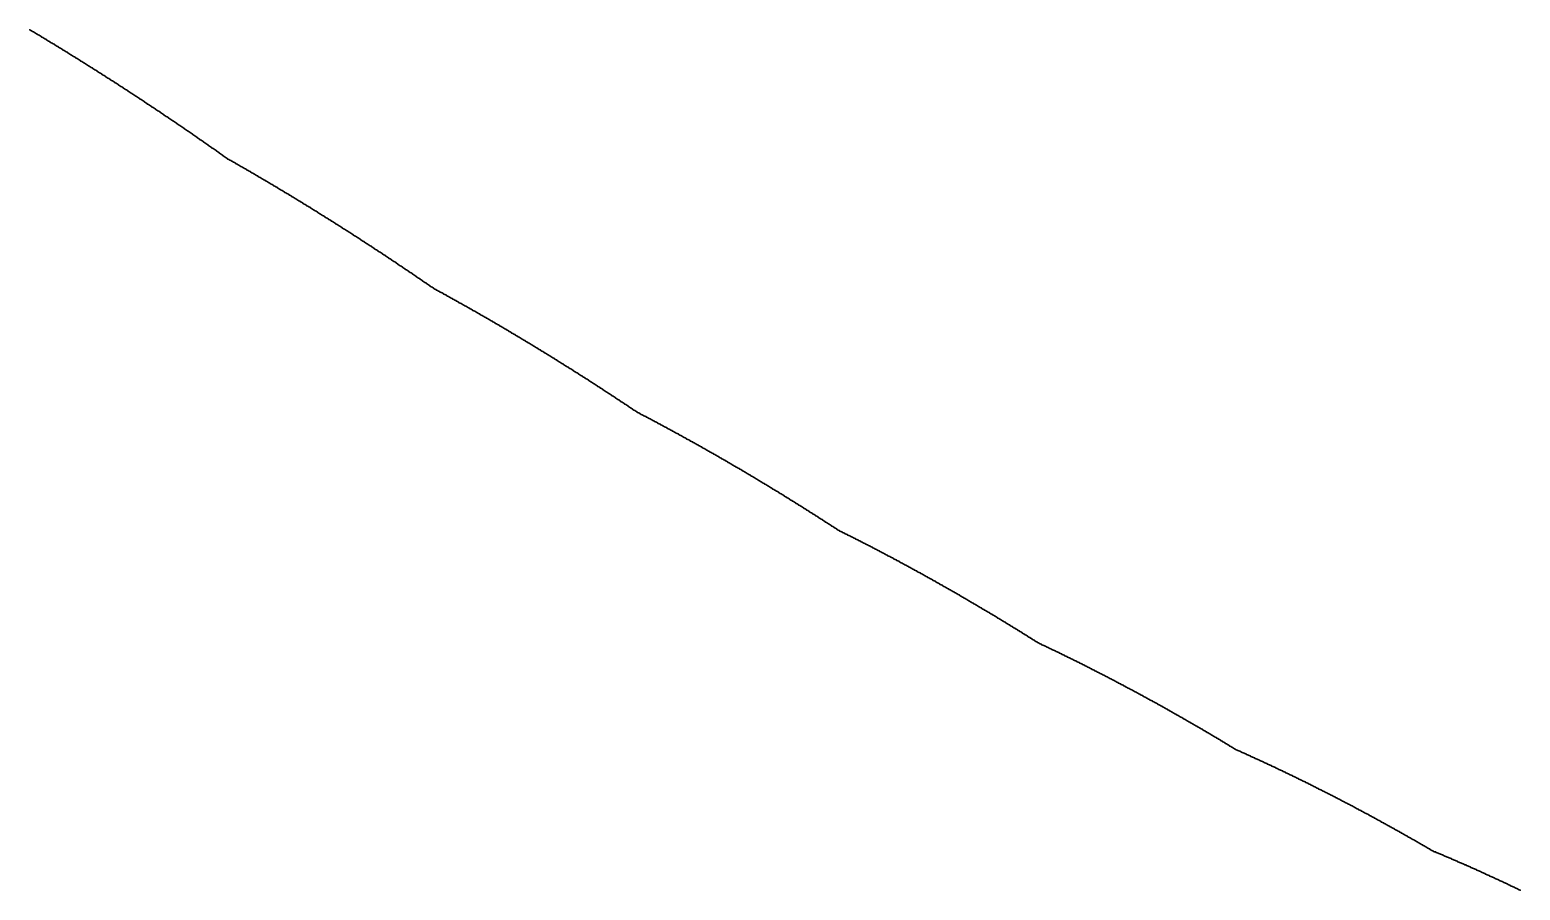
# Model space of a CAD drawing. Header units: metres. Extents: x 0 to 360, y 49 to 117.
# Drawn here: x 78.76 to 90, y 68.32 to 74.8 of the extents above; entities that cross this region are included whole.
import ezdxf

# ---------------------------------------------------------------- set-up
doc = ezdxf.new("R2010")
doc.units = ezdxf.units.M

msp = doc.modelspace()

# ---------------------------------------------------------------- linework, layer by layer
for p in [(78.761, 74.802), (78.768, 74.798), (78.775, 74.794), (78.782, 74.79), (78.789, 74.786), (78.796, 74.782), (78.804, 74.777), (78.811, 74.773), (78.818, 74.769), (78.825, 74.765), (78.832, 74.761), (78.839, 74.756), (78.846, 74.752), (78.853, 74.748), (78.86, 74.744), (78.867, 74.739), (78.874, 74.735), (78.881, 74.731), (78.888, 74.727), (78.895, 74.722), (78.902, 74.718), (78.909, 74.714), (78.916, 74.71), (78.923, 74.705), (78.93, 74.701), (78.937, 74.697), (78.944, 74.693), (78.951, 74.688), (78.958, 74.684), (78.965, 74.68), (78.972, 74.676), (78.979, 74.671), (78.986, 74.667), (78.993, 74.663), (79, 74.658), (79.007, 74.654), (79.014, 74.65), (79.021, 74.646), (79.028, 74.641), (79.035, 74.637), (79.042, 74.633), (79.049, 74.628), (79.056, 74.624), (79.063, 74.62), (79.07, 74.615), (79.077, 74.611), (79.084, 74.607), (79.091, 74.602), (79.098, 74.598), (79.105, 74.594), (79.112, 74.589), (79.119, 74.585), (79.126, 74.581), (79.133, 74.576), (79.14, 74.572), (79.147, 74.567), (79.154, 74.563), (79.161, 74.559), (79.168, 74.554), (79.175, 74.55), (79.182, 74.545), (79.189, 74.541), (79.196, 74.537), (79.203, 74.532), (79.21, 74.528), (79.217, 74.524), (79.224, 74.519), (79.231, 74.515), (79.238, 74.51), (79.245, 74.506), (79.252, 74.501), (79.259, 74.497), (79.266, 74.493), (79.273, 74.488), (79.28, 74.484), (79.287, 74.479), (79.294, 74.475), (79.301, 74.47), (79.308, 74.466), (79.315, 74.461), (79.322, 74.457), (79.329, 74.453), (79.336, 74.448), (79.343, 74.444), (79.35, 74.439), (79.357, 74.435), (79.364, 74.43), (79.371, 74.426), (79.378, 74.421), (79.385, 74.417), (79.392, 74.412), (79.399, 74.408), (79.406, 74.403), (79.413, 74.399), (79.42, 74.394), (79.427, 74.39), (79.434, 74.385), (79.441, 74.381), (79.448, 74.376), (79.455, 74.372), (79.462, 74.367), (79.469, 74.363), (79.476, 74.358), (79.483, 74.353), (79.49, 74.349), (79.497, 74.344), (79.504, 74.34), (79.511, 74.335), (79.518, 74.331), (79.525, 74.326), (79.532, 74.322), (79.539, 74.317), (79.546, 74.312), (79.553, 74.308), (79.56, 74.303), (79.567, 74.299), (79.574, 74.294), (79.581, 74.29), (79.588, 74.285), (79.595, 74.28), (79.602, 74.276), (79.609, 74.271), (79.616, 74.267), (79.623, 74.262), (79.63, 74.257), (79.636, 74.253), (79.643, 74.248), (79.65, 74.243), (79.657, 74.239), (79.664, 74.234), (79.671, 74.23), (79.678, 74.225), (79.685, 74.22), (79.692, 74.216), (79.699, 74.211), (79.706, 74.206), (79.713, 74.202), (79.72, 74.197), (79.727, 74.192), (79.734, 74.188), (79.741, 74.183), (79.748, 74.178), (79.755, 74.174), (79.762, 74.169), (79.769, 74.164), (79.776, 74.16), (79.783, 74.155), (79.79, 74.15), (79.797, 74.146), (79.804, 74.141), (79.811, 74.136), (79.818, 74.132), (79.825, 74.127), (79.832, 74.122), (79.839, 74.117), (79.846, 74.113), (79.853, 74.108), (79.86, 74.103), (79.867, 74.099), (79.873, 74.094), (79.88, 74.089), (79.887, 74.084), (79.894, 74.08), (79.901, 74.075), (79.908, 74.07), (79.915, 74.065), (79.922, 74.061), (79.929, 74.056), (79.936, 74.051), (79.943, 74.046), (79.95, 74.042), (79.957, 74.037), (79.964, 74.032), (79.971, 74.027), (79.978, 74.022), (79.985, 74.018), (79.992, 74.013), (79.999, 74.008), (80.006, 74.003), (80.013, 73.998), (80.02, 73.994), (80.027, 73.989), (80.034, 73.984), (80.041, 73.979), (80.047, 73.974), (80.054, 73.97), (80.061, 73.965), (80.068, 73.96), (80.075, 73.955), (80.082, 73.95), (80.089, 73.945), (80.096, 73.941), (80.103, 73.936), (80.11, 73.931), (80.117, 73.926), (80.124, 73.921), (80.131, 73.916), (80.138, 73.911), (80.145, 73.907), (80.152, 73.902), (80.159, 73.897), (80.166, 73.892), (80.173, 73.887), (80.18, 73.882), (80.187, 73.877), (80.193, 73.873), (80.2, 73.868), (80.207, 73.863), (80.214, 73.858), (80.221, 73.853), (80.228, 73.848), (80.235, 73.843), (80.242, 73.838), (80.249, 73.833), (80.256, 73.828), (80.263, 73.824), (80.27, 73.82), (80.277, 73.817), (80.284, 73.813), (80.291, 73.809), (80.298, 73.805), (80.305, 73.801), (80.312, 73.797), (80.318, 73.793), (80.325, 73.789), (80.332, 73.785), (80.339, 73.781), (80.346, 73.777), (80.353, 73.773), (80.36, 73.769), (80.367, 73.765), (80.374, 73.761), (80.381, 73.757), (80.388, 73.753), (80.395, 73.749), (80.402, 73.745), (80.409, 73.741), (80.416, 73.737), (80.423, 73.733), (80.429, 73.729), (80.436, 73.725), (80.443, 73.721), (80.45, 73.717), (80.457, 73.713), (80.464, 73.709), (80.471, 73.705), (80.478, 73.701), (80.485, 73.696), (80.492, 73.692), (80.499, 73.688), (80.506, 73.684), (80.513, 73.68), (80.52, 73.676), (80.527, 73.672), (80.533, 73.668), (80.54, 73.664), (80.547, 73.66), (80.554, 73.656), (80.561, 73.652), (80.568, 73.648), (80.575, 73.643), (80.582, 73.639), (80.589, 73.635), (80.596, 73.631), (80.603, 73.627), (80.61, 73.623), (80.617, 73.619), (80.624, 73.615), (80.63, 73.61), (80.637, 73.606), (80.644, 73.602), (80.651, 73.598), (80.658, 73.594), (80.665, 73.59), (80.672, 73.586), (80.679, 73.581), (80.686, 73.577), (80.693, 73.573), (80.7, 73.569), (80.707, 73.565), (80.714, 73.561), (80.72, 73.556), (80.727, 73.552), (80.734, 73.548), (80.741, 73.544), (80.748, 73.54), (80.755, 73.535), (80.762, 73.531), (80.769, 73.527), (80.776, 73.523), (80.783, 73.519), (80.79, 73.514), (80.797, 73.51), (80.803, 73.506), (80.81, 73.502), (80.817, 73.497), (80.824, 73.493), (80.831, 73.489), (80.838, 73.485), (80.845, 73.481), (80.852, 73.476), (80.859, 73.472), (80.866, 73.468), (80.873, 73.464), (80.879, 73.459), (80.886, 73.455), (80.893, 73.451), (80.9, 73.446), (80.907, 73.442), (80.914, 73.438), (80.921, 73.434), (80.928, 73.429), (80.935, 73.425), (80.942, 73.421), (80.949, 73.416), (80.955, 73.412), (80.962, 73.408), (80.969, 73.403), (80.976, 73.399), (80.983, 73.395), (80.99, 73.391), (80.997, 73.386), (81.004, 73.382), (81.011, 73.378), (81.018, 73.373), (81.025, 73.369), (81.031, 73.365), (81.038, 73.36), (81.045, 73.356), (81.052, 73.351), (81.059, 73.347), (81.066, 73.343), (81.073, 73.338), (81.08, 73.334), (81.087, 73.33), (81.094, 73.325), (81.1, 73.321), (81.107, 73.317), (81.114, 73.312), (81.121, 73.308), (81.128, 73.303), (81.135, 73.299), (81.142, 73.295), (81.149, 73.29), (81.156, 73.286), (81.163, 73.281), (81.169, 73.277), (81.176, 73.273), (81.183, 73.268), (81.19, 73.264), (81.197, 73.259), (81.204, 73.255), (81.211, 73.25), (81.218, 73.246), (81.225, 73.241), (81.232, 73.237), (81.238, 73.233), (81.245, 73.228), (81.252, 73.224), (81.259, 73.219), (81.266, 73.215), (81.273, 73.21), (81.28, 73.206), (81.287, 73.201), (81.294, 73.197), (81.3, 73.192), (81.307, 73.188), (81.314, 73.183), (81.321, 73.179), (81.328, 73.174), (81.335, 73.17), (81.342, 73.165), (81.349, 73.161), (81.356, 73.156), (81.362, 73.152), (81.369, 73.147), (81.376, 73.143), (81.383, 73.138), (81.39, 73.134), (81.397, 73.129), (81.404, 73.125), (81.411, 73.12), (81.418, 73.116), (81.424, 73.111), (81.431, 73.107), (81.438, 73.102), (81.445, 73.097), (81.452, 73.093), (81.459, 73.088), (81.466, 73.084), (81.473, 73.079), (81.479, 73.075), (81.486, 73.07), (81.493, 73.065), (81.5, 73.061), (81.507, 73.056), (81.514, 73.052), (81.521, 73.047), (81.528, 73.043), (81.535, 73.038), (81.541, 73.033), (81.548, 73.029), (81.555, 73.024), (81.562, 73.02), (81.569, 73.015), (81.576, 73.01), (81.583, 73.006), (81.59, 73.001), (81.596, 72.996), (81.603, 72.992), (81.61, 72.987), (81.617, 72.982), (81.624, 72.978), (81.631, 72.973), (81.638, 72.969), (81.645, 72.964), (81.651, 72.959), (81.658, 72.955), (81.665, 72.95), (81.672, 72.945), (81.679, 72.941), (81.686, 72.936), (81.693, 72.931), (81.7, 72.927), (81.706, 72.922), (81.713, 72.917), (81.72, 72.912), (81.727, 72.908), (81.734, 72.903), (81.741, 72.898), (81.748, 72.894), (81.754, 72.889), (81.761, 72.884), (81.768, 72.88), (81.775, 72.875), (81.782, 72.87), (81.789, 72.865), (81.796, 72.861), (81.803, 72.856), (81.809, 72.852), (81.816, 72.848), (81.823, 72.844), (81.83, 72.84), (81.837, 72.837), (81.844, 72.833), (81.851, 72.829), (81.857, 72.825), (81.864, 72.822), (81.871, 72.818), (81.878, 72.814), (81.885, 72.81), (81.892, 72.806), (81.899, 72.803), (81.905, 72.799), (81.912, 72.795), (81.919, 72.791), (81.926, 72.787), (81.933, 72.784), (81.94, 72.78), (81.947, 72.776), (81.953, 72.772), (81.96, 72.768), (81.967, 72.765), (81.974, 72.761), (81.981, 72.757), (81.988, 72.753), (81.995, 72.749), (82.001, 72.745), (82.008, 72.742), (82.015, 72.738), (82.022, 72.734), (82.029, 72.73), (82.036, 72.726), (82.043, 72.722), (82.049, 72.718), (82.056, 72.715), (82.063, 72.711), (82.07, 72.707), (82.077, 72.703), (82.084, 72.699), (82.091, 72.695), (82.097, 72.691), (82.104, 72.687), (82.111, 72.684), (82.118, 72.68), (82.125, 72.676), (82.132, 72.672), (82.138, 72.668), (82.145, 72.664), (82.152, 72.66), (82.159, 72.656), (82.166, 72.652), (82.173, 72.648), (82.18, 72.644), (82.186, 72.64), (82.193, 72.636), (82.2, 72.632), (82.207, 72.629), (82.214, 72.625), (82.221, 72.621), (82.227, 72.617), (82.234, 72.613), (82.241, 72.609), (82.248, 72.605), (82.255, 72.601), (82.262, 72.597), (82.269, 72.593), (82.275, 72.589), (82.282, 72.585), (82.289, 72.581), (82.296, 72.577), (82.303, 72.573), (82.31, 72.569), (82.316, 72.565), (82.323, 72.561), (82.33, 72.557), (82.337, 72.553), (82.344, 72.549), (82.351, 72.545), (82.357, 72.541), (82.364, 72.537), (82.371, 72.533), (82.378, 72.528), (82.385, 72.524), (82.392, 72.52), (82.398, 72.516), (82.405, 72.512), (82.412, 72.508), (82.419, 72.504), (82.426, 72.5), (82.433, 72.496), (82.439, 72.492), (82.446, 72.488), (82.453, 72.484), (82.46, 72.48), (82.467, 72.476), (82.474, 72.471), (82.48, 72.467), (82.487, 72.463), (82.494, 72.459), (82.501, 72.455), (82.508, 72.451), (82.515, 72.447), (82.521, 72.443), (82.528, 72.439), (82.535, 72.434), (82.542, 72.43), (82.549, 72.426), (82.556, 72.422), (82.562, 72.418), (82.569, 72.414), (82.576, 72.41), (82.583, 72.405), (82.59, 72.401), (82.597, 72.397), (82.603, 72.393), (82.61, 72.389), (82.617, 72.385), (82.624, 72.38), (82.631, 72.376), (82.638, 72.372), (82.644, 72.368), (82.651, 72.364), (82.658, 72.359), (82.665, 72.355), (82.672, 72.351), (82.678, 72.347), (82.685, 72.343), (82.692, 72.338), (82.699, 72.334), (82.706, 72.33), (82.713, 72.326), (82.719, 72.321), (82.726, 72.317), (82.733, 72.313), (82.74, 72.309), (82.747, 72.305), (82.753, 72.3), (82.76, 72.296), (82.767, 72.292), (82.774, 72.287), (82.781, 72.283), (82.788, 72.279), (82.794, 72.275), (82.801, 72.27), (82.808, 72.266), (82.815, 72.262), (82.822, 72.258), (82.828, 72.253), (82.835, 72.249), (82.842, 72.245), (82.849, 72.24), (82.856, 72.236), (82.863, 72.232), (82.869, 72.227), (82.876, 72.223), (82.883, 72.219), (82.89, 72.215), (82.897, 72.21), (82.903, 72.206), (82.91, 72.202), (82.917, 72.197), (82.924, 72.193), (82.931, 72.189), (82.937, 72.184), (82.944, 72.18), (82.951, 72.176), (82.958, 72.171), (82.965, 72.167), (82.972, 72.162), (82.978, 72.158), (82.985, 72.154), (82.992, 72.149), (82.999, 72.145), (83.006, 72.141), (83.012, 72.136), (83.019, 72.132), (83.026, 72.127), (83.033, 72.123), (83.04, 72.119), (83.046, 72.114), (83.053, 72.11), (83.06, 72.105), (83.067, 72.101), (83.074, 72.097), (83.08, 72.092), (83.087, 72.088), (83.094, 72.083), (83.101, 72.079), (83.108, 72.074), (83.114, 72.07), (83.121, 72.066), (83.128, 72.061), (83.135, 72.057), (83.142, 72.052), (83.148, 72.048), (83.155, 72.043), (83.162, 72.039), (83.169, 72.034), (83.176, 72.03), (83.182, 72.025), (83.189, 72.021), (83.196, 72.016), (83.203, 72.012), (83.21, 72.007), (83.216, 72.003), (83.223, 71.998), (83.23, 71.994), (83.237, 71.989), (83.244, 71.985), (83.25, 71.98), (83.257, 71.976), (83.264, 71.971), (83.271, 71.967), (83.278, 71.962), (83.284, 71.958), (83.291, 71.953), (83.298, 71.949), (83.305, 71.944), (83.311, 71.94), (83.318, 71.935), (83.325, 71.931), (83.332, 71.926), (83.339, 71.921), (83.345, 71.918), (83.352, 71.914), (83.359, 71.911), (83.366, 71.907), (83.373, 71.903), (83.379, 71.9), (83.386, 71.896), (83.393, 71.893), (83.4, 71.889), (83.407, 71.886), (83.413, 71.882), (83.42, 71.878), (83.427, 71.875), (83.434, 71.871), (83.44, 71.868), (83.447, 71.864), (83.454, 71.861), (83.461, 71.857), (83.468, 71.853), (83.474, 71.85), (83.481, 71.846), (83.488, 71.843), (83.495, 71.839), (83.502, 71.835), (83.508, 71.832), (83.515, 71.828), (83.522, 71.824), (83.529, 71.821), (83.535, 71.817), (83.542, 71.813), (83.549, 71.81), (83.556, 71.806), (83.563, 71.803), (83.569, 71.799), (83.576, 71.795), (83.583, 71.792), (83.59, 71.788), (83.596, 71.784), (83.603, 71.781), (83.61, 71.777), (83.617, 71.773), (83.624, 71.769), (83.63, 71.766), (83.637, 71.762), (83.644, 71.758), (83.651, 71.755), (83.657, 71.751), (83.664, 71.747), (83.671, 71.744), (83.678, 71.74), (83.685, 71.736), (83.691, 71.732), (83.698, 71.729), (83.705, 71.725), (83.712, 71.721), (83.718, 71.717), (83.725, 71.714), (83.732, 71.71), (83.739, 71.706), (83.745, 71.702), (83.752, 71.699), (83.759, 71.695), (83.766, 71.691), (83.773, 71.687), (83.779, 71.683), (83.786, 71.68), (83.793, 71.676), (83.8, 71.672), (83.806, 71.668), (83.813, 71.665), (83.82, 71.661), (83.827, 71.657), (83.833, 71.653), (83.84, 71.649), (83.847, 71.645), (83.854, 71.642), (83.861, 71.638), (83.867, 71.634), (83.874, 71.63), (83.881, 71.626), (83.888, 71.622), (83.894, 71.619), (83.901, 71.615), (83.908, 71.611), (83.915, 71.607), (83.921, 71.603), (83.928, 71.599), (83.935, 71.595), (83.942, 71.592), (83.948, 71.588), (83.955, 71.584), (83.962, 71.58), (83.969, 71.576), (83.976, 71.572), (83.982, 71.568), (83.989, 71.564), (83.996, 71.561), (84.003, 71.557), (84.009, 71.553), (84.016, 71.549), (84.023, 71.545), (84.03, 71.541), (84.036, 71.537), (84.043, 71.533), (84.05, 71.529), (84.057, 71.525), (84.063, 71.521), (84.07, 71.517), (84.077, 71.513), (84.084, 71.509), (84.09, 71.505), (84.097, 71.502), (84.104, 71.498), (84.111, 71.494), (84.117, 71.49), (84.124, 71.486), (84.131, 71.482), (84.138, 71.478), (84.144, 71.474), (84.151, 71.47), (84.158, 71.466), (84.165, 71.462), (84.171, 71.458), (84.178, 71.454), (84.185, 71.45), (84.192, 71.446), (84.198, 71.442), (84.205, 71.438), (84.212, 71.434), (84.219, 71.43), (84.225, 71.426), (84.232, 71.422), (84.239, 71.418), (84.246, 71.413), (84.252, 71.409), (84.259, 71.405), (84.266, 71.401), (84.273, 71.397), (84.279, 71.393), (84.286, 71.389), (84.293, 71.385), (84.3, 71.381), (84.306, 71.377), (84.313, 71.373), (84.32, 71.369), (84.327, 71.365), (84.333, 71.361), (84.34, 71.357), (84.347, 71.352), (84.354, 71.348), (84.36, 71.344), (84.367, 71.34), (84.374, 71.336), (84.381, 71.332), (84.387, 71.328), (84.394, 71.324), (84.401, 71.32), (84.408, 71.315), (84.414, 71.311), (84.421, 71.307), (84.428, 71.303), (84.435, 71.299), (84.441, 71.295), (84.448, 71.291), (84.455, 71.286), (84.461, 71.282), (84.468, 71.278), (84.475, 71.274), (84.482, 71.27), (84.488, 71.266), (84.495, 71.261), (84.502, 71.257), (84.509, 71.253), (84.515, 71.249), (84.522, 71.245), (84.529, 71.24), (84.536, 71.236), (84.542, 71.232), (84.549, 71.228), (84.556, 71.224), (84.563, 71.219), (84.569, 71.215), (84.576, 71.211), (84.583, 71.207), (84.589, 71.203), (84.596, 71.198), (84.603, 71.194), (84.61, 71.19), (84.616, 71.186), (84.623, 71.181), (84.63, 71.177), (84.637, 71.173), (84.643, 71.169), (84.65, 71.164), (84.657, 71.16), (84.664, 71.156), (84.67, 71.151), (84.677, 71.147), (84.684, 71.143), (84.69, 71.139), (84.697, 71.134), (84.704, 71.13), (84.711, 71.126), (84.717, 71.121), (84.724, 71.117), (84.731, 71.113), (84.738, 71.109), (84.744, 71.104), (84.751, 71.1), (84.758, 71.096), (84.764, 71.091), (84.771, 71.087), (84.778, 71.083), (84.785, 71.078), (84.791, 71.074), (84.798, 71.07), (84.805, 71.065), (84.811, 71.061), (84.818, 71.057), (84.825, 71.052), (84.832, 71.048), (84.838, 71.044), (84.845, 71.039), (84.852, 71.035), (84.859, 71.03), (84.865, 71.027), (84.872, 71.023), (84.879, 71.02), (84.885, 71.017), (84.892, 71.013), (84.899, 71.01), (84.906, 71.007), (84.912, 71.003), (84.919, 71), (84.926, 70.997), (84.932, 70.993), (84.939, 70.99), (84.946, 70.986), (84.953, 70.983), (84.959, 70.98), (84.966, 70.976), (84.973, 70.973), (84.979, 70.969), (84.986, 70.966), (84.993, 70.963), (85, 70.959), (85.006, 70.956), (85.013, 70.952), (85.02, 70.949), (85.026, 70.946), (85.033, 70.942), (85.04, 70.939), (85.047, 70.935), (85.053, 70.932), (85.06, 70.928), (85.067, 70.925), (85.073, 70.921), (85.08, 70.918), (85.087, 70.915), (85.094, 70.911), (85.1, 70.908), (85.107, 70.904), (85.114, 70.901), (85.12, 70.897), (85.127, 70.894), (85.134, 70.89), (85.141, 70.887), (85.147, 70.883), (85.154, 70.88), (85.161, 70.876), (85.167, 70.873), (85.174, 70.869), (85.181, 70.866), (85.187, 70.862), (85.194, 70.859), (85.201, 70.855), (85.208, 70.852), (85.214, 70.848), (85.221, 70.844), (85.228, 70.841), (85.234, 70.837), (85.241, 70.834), (85.248, 70.83), (85.255, 70.827), (85.261, 70.823), (85.268, 70.82), (85.275, 70.816), (85.281, 70.812), (85.288, 70.809), (85.295, 70.805), (85.301, 70.802), (85.308, 70.798), (85.315, 70.795), (85.322, 70.791), (85.328, 70.787), (85.335, 70.784), (85.342, 70.78), (85.348, 70.776), (85.355, 70.773), (85.362, 70.769), (85.368, 70.766), (85.375, 70.762), (85.382, 70.758), (85.389, 70.755), (85.395, 70.751), (85.402, 70.747), (85.409, 70.744), (85.415, 70.74), (85.422, 70.736), (85.429, 70.733), (85.435, 70.729), (85.442, 70.725), (85.449, 70.722), (85.455, 70.718), (85.462, 70.714), (85.469, 70.711), (85.476, 70.707), (85.482, 70.703), (85.489, 70.7), (85.496, 70.696), (85.502, 70.692), (85.509, 70.689), (85.516, 70.685), (85.522, 70.681), (85.529, 70.677), (85.536, 70.674), (85.542, 70.67), (85.549, 70.666), (85.556, 70.663), (85.563, 70.659), (85.569, 70.655), (85.576, 70.651), (85.583, 70.648), (85.589, 70.644), (85.596, 70.64), (85.603, 70.636), (85.609, 70.632), (85.616, 70.629), (85.623, 70.625), (85.629, 70.621), (85.636, 70.617), (85.643, 70.614), (85.649, 70.61), (85.656, 70.606), (85.663, 70.602), (85.67, 70.598), (85.676, 70.595), (85.683, 70.591), (85.69, 70.587), (85.696, 70.583), (85.703, 70.579), (85.71, 70.576), (85.716, 70.572), (85.723, 70.568), (85.73, 70.564), (85.736, 70.56), (85.743, 70.556), (85.75, 70.553), (85.756, 70.549), (85.763, 70.545), (85.77, 70.541), (85.776, 70.537), (85.783, 70.533), (85.79, 70.529), (85.796, 70.525), (85.803, 70.522), (85.81, 70.518), (85.817, 70.514), (85.823, 70.51), (85.83, 70.506), (85.837, 70.502), (85.843, 70.498), (85.85, 70.494), (85.857, 70.49), (85.863, 70.487), (85.87, 70.483), (85.877, 70.479), (85.883, 70.475), (85.89, 70.471), (85.897, 70.467), (85.903, 70.463), (85.91, 70.459), (85.917, 70.455), (85.923, 70.451), (85.93, 70.447), (85.937, 70.443), (85.943, 70.439), (85.95, 70.435), (85.957, 70.431), (85.963, 70.427), (85.97, 70.423), (85.977, 70.419), (85.983, 70.416), (85.99, 70.412), (85.997, 70.408), (86.003, 70.404), (86.01, 70.4), (86.017, 70.396), (86.023, 70.392), (86.03, 70.388), (86.037, 70.384), (86.043, 70.38), (86.05, 70.376), (86.057, 70.372), (86.063, 70.367), (86.07, 70.363), (86.077, 70.359), (86.083, 70.355), (86.09, 70.351), (86.097, 70.347), (86.103, 70.343), (86.11, 70.339), (86.117, 70.335), (86.123, 70.331), (86.13, 70.327), (86.137, 70.323), (86.143, 70.319), (86.15, 70.315), (86.157, 70.311), (86.163, 70.307), (86.17, 70.303), (86.177, 70.299), (86.183, 70.294), (86.19, 70.29), (86.197, 70.286), (86.203, 70.282), (86.21, 70.278), (86.217, 70.274), (86.223, 70.27), (86.23, 70.266), (86.237, 70.262), (86.243, 70.257), (86.25, 70.253), (86.257, 70.249), (86.263, 70.245), (86.27, 70.241), (86.277, 70.237), (86.283, 70.233), (86.29, 70.228), (86.297, 70.224), (86.303, 70.22), (86.31, 70.216), (86.317, 70.212), (86.323, 70.208), (86.33, 70.203), (86.337, 70.199), (86.343, 70.195), (86.35, 70.191), (86.357, 70.187), (86.363, 70.182), (86.37, 70.179), (86.377, 70.176), (86.383, 70.173), (86.39, 70.169), (86.396, 70.166), (86.403, 70.163), (86.41, 70.16), (86.416, 70.157), (86.423, 70.154), (86.43, 70.15), (86.436, 70.147), (86.443, 70.144), (86.45, 70.141), (86.456, 70.138), (86.463, 70.135), (86.47, 70.131), (86.476, 70.128), (86.483, 70.125), (86.49, 70.122), (86.496, 70.119), (86.503, 70.115), (86.51, 70.112), (86.516, 70.109), (86.523, 70.106), (86.529, 70.103), (86.536, 70.099), (86.543, 70.096), (86.549, 70.093), (86.556, 70.09), (86.563, 70.086), (86.569, 70.083), (86.576, 70.08), (86.583, 70.077), (86.589, 70.073), (86.596, 70.07), (86.603, 70.067), (86.609, 70.064), (86.616, 70.06), (86.623, 70.057), (86.629, 70.054), (86.636, 70.05), (86.642, 70.047), (86.649, 70.044), (86.656, 70.041), (86.662, 70.037), (86.669, 70.034), (86.676, 70.031), (86.682, 70.027), (86.689, 70.024), (86.696, 70.021), (86.702, 70.017), (86.709, 70.014), (86.716, 70.011), (86.722, 70.007), (86.729, 70.004), (86.735, 70.001), (86.742, 69.997), (86.749, 69.994), (86.755, 69.991), (86.762, 69.987), (86.769, 69.984), (86.775, 69.98), (86.782, 69.977), (86.789, 69.974), (86.795, 69.97), (86.802, 69.967), (86.808, 69.964), (86.815, 69.96), (86.822, 69.957), (86.828, 69.953), (86.835, 69.95), (86.842, 69.947), (86.848, 69.943), (86.855, 69.94), (86.862, 69.936), (86.868, 69.933), (86.875, 69.929), (86.881, 69.926), (86.888, 69.923), (86.895, 69.919), (86.901, 69.916), (86.908, 69.912), (86.915, 69.909), (86.921, 69.905), (86.928, 69.902), (86.935, 69.898), (86.941, 69.895), (86.948, 69.891), (86.954, 69.888), (86.961, 69.884), (86.968, 69.881), (86.974, 69.877), (86.981, 69.874), (86.988, 69.87), (86.994, 69.867), (87.001, 69.863), (87.007, 69.86), (87.014, 69.856), (87.021, 69.853), (87.027, 69.849), (87.034, 69.846), (87.041, 69.842), (87.047, 69.839), (87.054, 69.835), (87.06, 69.832), (87.067, 69.828), (87.074, 69.825), (87.08, 69.821), (87.087, 69.818), (87.094, 69.814), (87.1, 69.81), (87.107, 69.807), (87.113, 69.803), (87.12, 69.8), (87.127, 69.796), (87.133, 69.792), (87.14, 69.789), (87.147, 69.785), (87.153, 69.782), (87.16, 69.778), (87.166, 69.774), (87.173, 69.771), (87.18, 69.767), (87.186, 69.764), (87.193, 69.76), (87.2, 69.756), (87.206, 69.753), (87.213, 69.749), (87.219, 69.746), (87.226, 69.742), (87.233, 69.738), (87.239, 69.735), (87.246, 69.731), (87.252, 69.727), (87.259, 69.724), (87.266, 69.72), (87.272, 69.716), (87.279, 69.713), (87.286, 69.709), (87.292, 69.705), (87.299, 69.702), (87.305, 69.698), (87.312, 69.694), (87.319, 69.69), (87.325, 69.687), (87.332, 69.683), (87.339, 69.679), (87.345, 69.676), (87.352, 69.672), (87.358, 69.668), (87.365, 69.664), (87.372, 69.661), (87.378, 69.657), (87.385, 69.653), (87.391, 69.65), (87.398, 69.646), (87.405, 69.642), (87.411, 69.638), (87.418, 69.635), (87.424, 69.631), (87.431, 69.627), (87.438, 69.623), (87.444, 69.62), (87.451, 69.616), (87.458, 69.612), (87.464, 69.608), (87.471, 69.604), (87.477, 69.601), (87.484, 69.597), (87.491, 69.593), (87.497, 69.589), (87.504, 69.585), (87.51, 69.582), (87.517, 69.578), (87.524, 69.574), (87.53, 69.57), (87.537, 69.566), (87.543, 69.563), (87.55, 69.559), (87.557, 69.555), (87.563, 69.551), (87.57, 69.547), (87.576, 69.543), (87.583, 69.539), (87.59, 69.536), (87.596, 69.532), (87.603, 69.528), (87.609, 69.524), (87.616, 69.52), (87.623, 69.516), (87.629, 69.512), (87.636, 69.509), (87.643, 69.505), (87.649, 69.501), (87.656, 69.497), (87.662, 69.493), (87.669, 69.489), (87.676, 69.485), (87.682, 69.481), (87.689, 69.477), (87.695, 69.473), (87.702, 69.47), (87.709, 69.466), (87.715, 69.462), (87.722, 69.458), (87.728, 69.454), (87.735, 69.45), (87.742, 69.446), (87.748, 69.442), (87.755, 69.438), (87.761, 69.434), (87.768, 69.43), (87.775, 69.426), (87.781, 69.422), (87.788, 69.418), (87.794, 69.414), (87.801, 69.41), (87.807, 69.406), (87.814, 69.402), (87.821, 69.398), (87.827, 69.394), (87.834, 69.39), (87.84, 69.386), (87.847, 69.382), (87.854, 69.378), (87.86, 69.374), (87.867, 69.371), (87.873, 69.368), (87.88, 69.366), (87.887, 69.363), (87.893, 69.36), (87.9, 69.357), (87.906, 69.354), (87.913, 69.351), (87.92, 69.348), (87.926, 69.345), (87.933, 69.342), (87.939, 69.339), (87.946, 69.336), (87.953, 69.333), (87.959, 69.33), (87.966, 69.327), (87.972, 69.324), (87.979, 69.321), (87.985, 69.318), (87.992, 69.315), (87.999, 69.312), (88.005, 69.309), (88.012, 69.306), (88.018, 69.303), (88.025, 69.3), (88.032, 69.297), (88.038, 69.294), (88.045, 69.291), (88.051, 69.288), (88.058, 69.285), (88.065, 69.282), (88.071, 69.279), (88.078, 69.276), (88.084, 69.273), (88.091, 69.27), (88.097, 69.266), (88.104, 69.263), (88.111, 69.26), (88.117, 69.257), (88.124, 69.254), (88.13, 69.251), (88.137, 69.248), (88.144, 69.245), (88.15, 69.242), (88.157, 69.239), (88.163, 69.236), (88.17, 69.232), (88.176, 69.229), (88.183, 69.226), (88.19, 69.223), (88.196, 69.22), (88.203, 69.217), (88.209, 69.214), (88.216, 69.211), (88.223, 69.207), (88.229, 69.204), (88.236, 69.201), (88.242, 69.198), (88.249, 69.195), (88.255, 69.192), (88.262, 69.188), (88.269, 69.185), (88.275, 69.182), (88.282, 69.179), (88.288, 69.176), (88.295, 69.173), (88.301, 69.169), (88.308, 69.166), (88.315, 69.163), (88.321, 69.16), (88.328, 69.157), (88.334, 69.153), (88.341, 69.15), (88.347, 69.147), (88.354, 69.144), (88.361, 69.14), (88.367, 69.137), (88.374, 69.134), (88.38, 69.131), (88.387, 69.127), (88.393, 69.124), (88.4, 69.121), (88.407, 69.118), (88.413, 69.114), (88.42, 69.111), (88.426, 69.108), (88.433, 69.105), (88.439, 69.101), (88.446, 69.098), (88.453, 69.095), (88.459, 69.091), (88.466, 69.088), (88.472, 69.085), (88.479, 69.082), (88.485, 69.078), (88.492, 69.075), (88.499, 69.072), (88.505, 69.068), (88.512, 69.065), (88.518, 69.062), (88.525, 69.058), (88.531, 69.055), (88.538, 69.052), (88.545, 69.048), (88.551, 69.045), (88.558, 69.042), (88.564, 69.038), (88.571, 69.035), (88.577, 69.031), (88.584, 69.028), (88.591, 69.025), (88.597, 69.021), (88.604, 69.018), (88.61, 69.015), (88.617, 69.011), (88.623, 69.008), (88.63, 69.004), (88.637, 69.001), (88.643, 68.998), (88.65, 68.994), (88.656, 68.991), (88.663, 68.987), (88.669, 68.984), (88.676, 68.981), (88.682, 68.977), (88.689, 68.974), (88.696, 68.97), (88.702, 68.967), (88.709, 68.963), (88.715, 68.96), (88.722, 68.956), (88.728, 68.953), (88.735, 68.95), (88.742, 68.946), (88.748, 68.943), (88.755, 68.939), (88.761, 68.936), (88.768, 68.932), (88.774, 68.929), (88.781, 68.925), (88.787, 68.922), (88.794, 68.918), (88.801, 68.915), (88.807, 68.911), (88.814, 68.908), (88.82, 68.904), (88.827, 68.901), (88.833, 68.897), (88.84, 68.894), (88.846, 68.89), (88.853, 68.887), (88.86, 68.883), (88.866, 68.879), (88.873, 68.876), (88.879, 68.872), (88.886, 68.869), (88.892, 68.865), (88.899, 68.862), (88.905, 68.858), (88.912, 68.855), (88.919, 68.851), (88.925, 68.847), (88.932, 68.844), (88.938, 68.84), (88.945, 68.837), (88.951, 68.833), (88.958, 68.829), (88.964, 68.826), (88.971, 68.822), (88.977, 68.819), (88.984, 68.815), (88.991, 68.811), (88.997, 68.808), (89.004, 68.804), (89.01, 68.801), (89.017, 68.797), (89.023, 68.793), (89.03, 68.79), (89.036, 68.786), (89.043, 68.782), (89.05, 68.779), (89.056, 68.775), (89.063, 68.771), (89.069, 68.768), (89.076, 68.764), (89.082, 68.76), (89.089, 68.757), (89.095, 68.753), (89.102, 68.749), (89.108, 68.746), (89.115, 68.742), (89.122, 68.738), (89.128, 68.735), (89.135, 68.731), (89.141, 68.727), (89.148, 68.724), (89.154, 68.72), (89.161, 68.716), (89.167, 68.712), (89.174, 68.709), (89.18, 68.705), (89.187, 68.701), (89.194, 68.697), (89.2, 68.694), (89.207, 68.69), (89.213, 68.686), (89.22, 68.682), (89.226, 68.679), (89.233, 68.675), (89.239, 68.671), (89.246, 68.667), (89.252, 68.664), (89.259, 68.66), (89.265, 68.656), (89.272, 68.652), (89.279, 68.649), (89.285, 68.645), (89.292, 68.641), (89.298, 68.637), (89.305, 68.633), (89.311, 68.63), (89.318, 68.626), (89.324, 68.622), (89.331, 68.618), (89.337, 68.614), (89.344, 68.611), (89.35, 68.608), (89.357, 68.605), (89.364, 68.603), (89.37, 68.6), (89.377, 68.597), (89.383, 68.594), (89.39, 68.592), (89.396, 68.589), (89.403, 68.586), (89.409, 68.583), (89.416, 68.581), (89.422, 68.578), (89.429, 68.575), (89.435, 68.572), (89.442, 68.57), (89.448, 68.567), (89.455, 68.564), (89.462, 68.561), (89.468, 68.558), (89.475, 68.556), (89.481, 68.553), (89.488, 68.55), (89.494, 68.547), (89.501, 68.544), (89.507, 68.542), (89.514, 68.539), (89.52, 68.536), (89.527, 68.533), (89.533, 68.53), (89.54, 68.527), (89.546, 68.525), (89.553, 68.522), (89.559, 68.519), (89.566, 68.516), (89.573, 68.513), (89.579, 68.51), (89.586, 68.507), (89.592, 68.505), (89.599, 68.502), (89.605, 68.499), (89.612, 68.496), (89.618, 68.493), (89.625, 68.49), (89.631, 68.487), (89.638, 68.484), (89.644, 68.481), (89.651, 68.478), (89.657, 68.476), (89.664, 68.473), (89.67, 68.47), (89.677, 68.467), (89.683, 68.464), (89.69, 68.461), (89.697, 68.458), (89.703, 68.455), (89.71, 68.452), (89.716, 68.449), (89.723, 68.446), (89.729, 68.443), (89.736, 68.44), (89.742, 68.437), (89.749, 68.434), (89.755, 68.431), (89.762, 68.428), (89.768, 68.425), (89.775, 68.422), (89.781, 68.419), (89.788, 68.416), (89.794, 68.413), (89.801, 68.41), (89.807, 68.407), (89.814, 68.404), (89.82, 68.401), (89.827, 68.398), (89.833, 68.395), (89.84, 68.392), (89.847, 68.389), (89.853, 68.386), (89.86, 68.383), (89.866, 68.38), (89.873, 68.377), (89.879, 68.374), (89.886, 68.371), (89.892, 68.368), (89.899, 68.365), (89.905, 68.362), (89.912, 68.359), (89.918, 68.356), (89.925, 68.352), (89.931, 68.349), (89.938, 68.346), (89.944, 68.343), (89.951, 68.34), (89.957, 68.337), (89.964, 68.334), (89.97, 68.331), (89.977, 68.328), (89.983, 68.324), (89.99, 68.321), (89.996, 68.318), (90.003, 68.315)]:
    msp.add_point(p)

doc.saveas('drawing.dxf')
